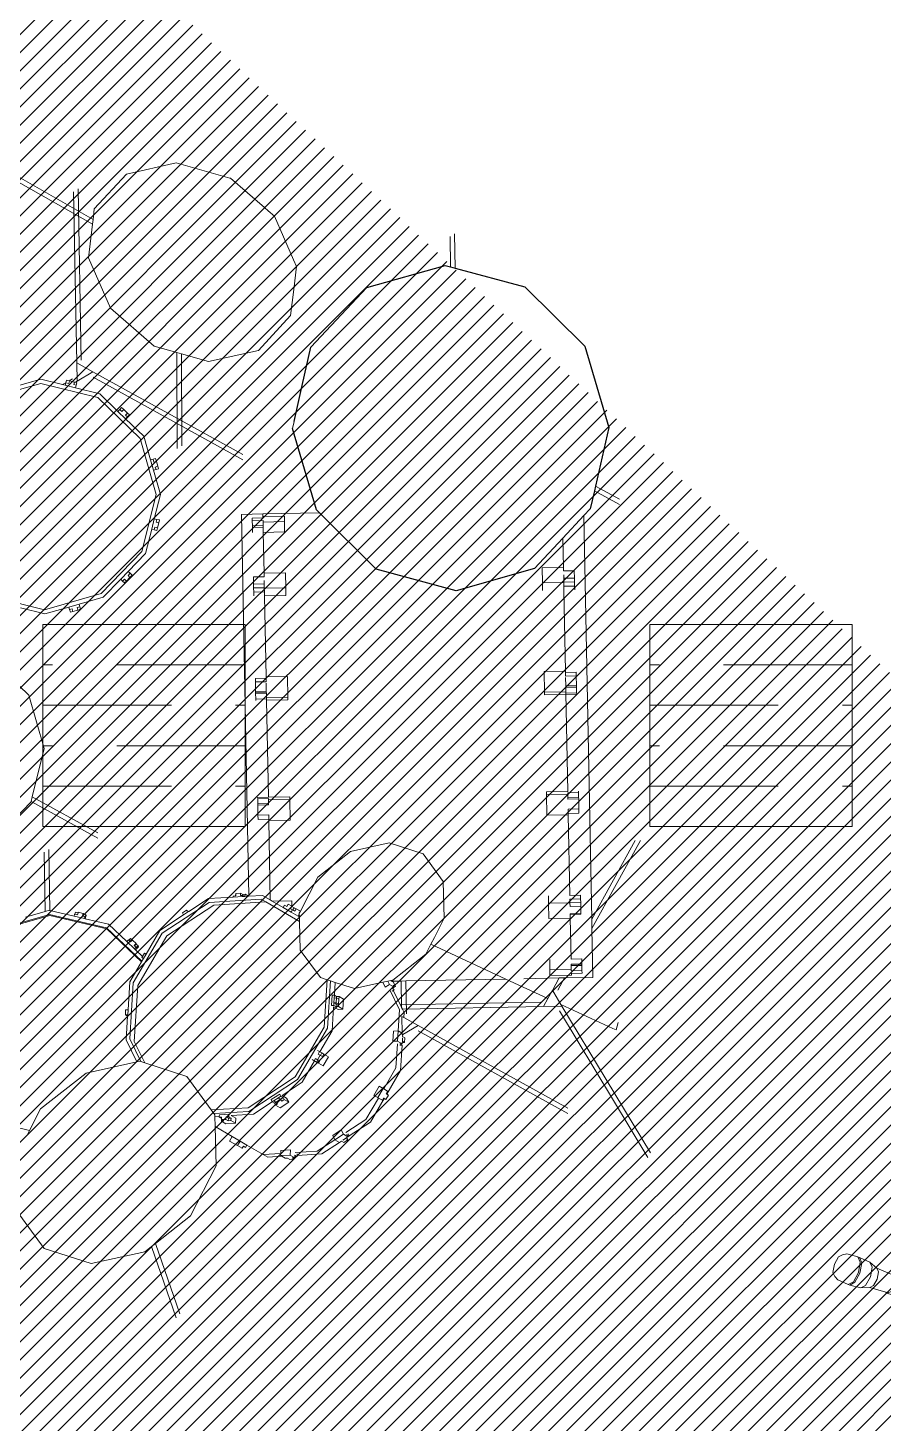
# Model space of a CAD drawing. Header units: millimetres. Extents: x 10 to 76.1, y 10 to 63.5.
# Drawn here: x 51.534 to 53.648, y 14.36 to 17.81 of the extents above; entities that cross this region are included whole.
import ezdxf

# ---------------------------------------------------------------- set-up
doc = ezdxf.new("R2010")
doc.units = ezdxf.units.MM
doc.linetypes.add('LÍNEAS_OCULTAS', pattern=[9.525, 6.35, -3.175])
for name, color, linetype in [('equipament', 4, 'Continuous'), ('Luces2d', 9, 'Continuous'), ('relleno2d', 9, 'Continuous')]:
    doc.layers.add(name, color=color, linetype=linetype)

# ---------------------------------------------------------------- blocks, each defined once
blk = doc.blocks.new('Drum Kit')
at = {"lineweight": 0}
for p, q in [((-20.506, 21.573), (-30.488, 27.595)), ((-20.825, 21.397), (-30.807, 27.419)), ((-9.213, 26.92), (-15.206, 23.611)), ((-14.575, 23.599), (-9.22, 26.555)), ((-22.112, 25.264), (-21.611, 25.403)), ((-22.029, 25.041), (-22.112, 25.264)), ((-22.029, 25.041), (-20.389, 21.503)), ((14.62, 23.782), (13.674, 25.494)), ((14.94, 23.854), (14.039, 25.487)), ((-18.539, 23.675), (-18.576, 21.751)), ((-18.539, 23.675), (-15.206, 23.611)), ((-18.259, 22.941), (-18.273, 22.213)), ((-18.076, 22.938), (-18.259, 22.941)), ((-18.076, 22.938), (-18.09, 22.209)), ((-18.076, 22.938), (-17.725, 22.931)), ((-17.725, 22.931), (-17.739, 22.202)), ((-17.634, 22.929), (-17.725, 22.931)), ((-17.648, 22.201), (-17.634, 22.929)), ((-17.282, 22.922), (-17.634, 22.929)), ((-17.296, 22.194), (-17.282, 22.922)), ((-15.206, 23.611), (-14.575, 23.599)), ((-14.575, 23.599), (12.925, 23.071)), ((-14.226, 22.864), (-14.24, 22.135)), ((-14.194, 22.863), (-14.226, 22.864)), ((-14.194, 22.863), (-14.208, 22.135)), ((-13.697, 22.854), (-14.194, 22.863)), ((-13.697, 22.854), (-13.711, 22.125)), ((-13.697, 22.854), (-13.44, 22.849)), ((-13.44, 22.849), (-13.454, 22.12)), ((-13.194, 22.844), (-13.44, 22.849)), ((-13.208, 22.115), (-13.194, 22.844)), ((-12.937, 22.839), (-13.194, 22.844)), ((-12.951, 22.111), (-12.937, 22.839)), ((-22.177, 11.779), (-27.811, 21.985)), ((-21.812, 11.772), (-27.446, 21.978)), ((-18.379, 22.215), (-18.407, 20.758)), ((-18.273, 22.213), (-18.379, 22.215)), ((-18.09, 22.209), (-18, 22.208)), ((-18.028, 20.751), (-18, 22.208)), ((-18, 22.208), (-17.739, 22.202)), ((-17.739, 22.202), (-17.648, 22.201)), ((-17.296, 22.194), (-14.497, 22.14)), ((-14.497, 22.14), (-14.525, 20.683)), ((-14.24, 22.135), (-14.497, 22.14)), ((-14.208, 22.135), (-14.24, 22.135)), ((-13.711, 22.125), (-13.465, 22.12)), ((-13.493, 20.664), (-13.465, 22.12)), ((-13.465, 22.12), (-13.454, 22.12)), ((-13.454, 22.12), (-13.208, 22.115)), ((-12.951, 22.111), (-7.469, 22.005)), ((-7.469, 22.005), (-7.497, 20.548)), ((-7.375, 22.004), (-7.469, 22.005)), ((-7.361, 22.732), (-7.375, 22.004)), ((-7.075, 21.998), (-7.375, 22.004)), ((-7.061, 22.726), (-7.361, 22.732)), ((-7.061, 22.726), (-7.075, 21.998)), ((-6.383, 22.713), (-7.061, 22.726)), ((-6.383, 22.713), (-6.397, 21.985)), ((-6.397, 21.985), (-6.304, 21.983)), ((-6.383, 22.713), (-6.29, 22.711)), ((-6.29, 22.711), (-6.304, 21.983)), ((-6.304, 21.983), (-6.061, 21.978)), ((-5.953, 22.705), (-6.29, 22.711)), ((-6.089, 20.521), (-6.061, 21.978)), ((-6.061, 21.978), (-5.967, 21.976)), ((-5.967, 21.976), (-5.953, 22.705)), ((-5.86, 22.703), (-5.953, 22.705)), ((-5.902, 20.518), (-5.874, 21.975)), ((-5.874, 21.975), (0.827, 21.846)), ((0.746, 22.576), (0.704, 20.391)), ((0.746, 22.576), (0.841, 22.574)), ((0.841, 22.574), (0.827, 21.846)), ((1.235, 22.567), (0.841, 22.574)), ((1.235, 22.567), (1.221, 21.838)), ((1.33, 22.565), (1.235, 22.567)), ((1.33, 22.565), (1.316, 21.837)), ((2.006, 22.552), (1.33, 22.565)), ((2.006, 22.552), (1.992, 21.824)), ((2.247, 22.547), (2.006, 22.552)), ((2.233, 21.819), (2.247, 22.547)), ((7.867, 22.44), (8.125, 22.435)), ((8.125, 22.435), (8.111, 21.706)), ((8.413, 22.429), (8.125, 22.435)), ((8.413, 22.429), (8.399, 21.701)), ((8.671, 22.424), (8.413, 22.429)), ((8.671, 22.424), (8.657, 21.696)), ((9.166, 22.415), (8.671, 22.424)), ((9.166, 22.415), (9.152, 21.686)), ((-20.506, 21.573), (-20.531, 20.312)), ((-20.389, 21.503), (-20.506, 21.573)), ((-19.576, 21.012), (-20.389, 21.503)), ((-19.426, 20.921), (-19.576, 21.012)), ((-19.512, 20.874), (-19.426, 20.921)), ((-18.583, 21.386), (-19.426, 20.921)), ((-18.576, 21.751), (-19.419, 21.286)), ((-18.63, 18.97), (-18.583, 21.386)), ((-18.583, 21.386), (-18.576, 21.751)), ((0.922, 21.844), (0.827, 21.846)), ((0.922, 21.844), (0.894, 20.387)), ((1.221, 21.838), (0.922, 21.844)), ((1.316, 21.837), (1.221, 21.838)), ((1.316, 21.837), (1.897, 21.825)), ((1.992, 21.824), (2.233, 21.819)), ((2.233, 21.819), (2.328, 21.817)), ((2.3, 20.36), (2.328, 21.817)), ((7.853, 21.711), (2.328, 21.817)), ((7.853, 21.711), (8.111, 21.706)), ((8.369, 21.701), (8.111, 21.706)), ((8.369, 21.701), (8.341, 20.244)), ((8.399, 21.701), (8.369, 21.701)), ((8.657, 21.696), (8.399, 21.701)), ((8.657, 21.696), (8.894, 21.691)), ((9.152, 21.686), (9.397, 21.681)), ((9.369, 20.225), (9.397, 21.681)), ((11.396, 21.643), (9.397, 21.681)), ((-20.531, 20.312), (-20.715, 10.72)), ((-20.531, 20.312), (-19.979, 20.616)), ((-20.219, 20.123), (-20.402, 10.567)), ((-19.979, 20.616), (-19.512, 20.874)), ((-19.979, 20.616), (-18.653, 17.756)), ((-18.407, 20.758), (-18.028, 20.751)), ((-17.324, 20.737), (-18.028, 20.751)), ((-14.525, 20.683), (-13.493, 20.664)), ((-12.979, 20.654), (-13.493, 20.664)), ((-7.497, 20.548), (-6.089, 20.521)), ((-5.902, 20.518), (-6.089, 20.521)), ((0.704, 20.391), (0.894, 20.387)), ((0.894, 20.387), (2.3, 20.36)), ((7.825, 20.254), (8.341, 20.244)), ((8.341, 20.244), (9.369, 20.225)), ((-18.653, 17.756), (-18.784, 10.937)), ((-18.653, 17.756), (-16.287, 12.649)), ((29.789, 14.31), (32.126, 14.265)), ((-14.505, 13.558), (-15.813, 12.891)), ((-12, 13.49), (-14.505, 13.558)), ((-10.123, 12.118), (-12, 13.49)), ((29.874, 13.992), (31.938, 13.953)), ((-16.287, 12.649), (-16.965, 12.303)), ((-15.813, 12.891), (-16.287, 12.649)), ((-21.812, 11.772), (-22.439, 10.733)), ((-21.279, 10.807), (-21.812, 11.772)), ((-16.965, 12.303), (-18.722, 10.062)), ((-9.375, 9.809), (-10.123, 12.118)), ((-24.888, 10.577), (-26.494, 9.642)), ((-23.159, 10.687), (-24.888, 10.577)), ((-23.169, 10.526), (-23.159, 10.687)), ((-23.069, 10.532), (-23.159, 10.687)), ((-23.059, 10.693), (-23.069, 10.532)), ((-22.993, 10.698), (-23.059, 10.693)), ((-22.878, 10.383), (-23.059, 10.693)), ((-22.983, 10.859), (-22.993, 10.698)), ((-22.893, 10.704), (-22.993, 10.698)), ((-22.983, 10.859), (-22.649, 10.881)), ((-22.983, 10.859), (-22.893, 10.704)), ((-22.659, 10.719), (-22.893, 10.704)), ((-22.649, 10.881), (-22.559, 10.725)), ((-22.559, 10.725), (-22.439, 10.733)), ((-22.439, 10.733), (-22.464, 10.692)), ((-22.464, 10.692), (-22.336, 10.689)), ((-22.336, 10.689), (-22.184, 10.427)), ((-22.336, 10.689), (-21.203, 10.667)), ((-20.755, 10.518), (-22.184, 10.427)), ((-20.936, 10.829), (-21.279, 10.807)), ((-21.203, 10.667), (-21.279, 10.807)), ((-18.784, 10.937), (-21.014, 10.979)), ((-20.715, 10.72), (-20.936, 10.829)), ((-19.39, 9.85), (-20.755, 10.518)), ((-20.582, 10.656), (-20.715, 10.72)), ((-20.402, 10.567), (-20.582, 10.656)), ((-18.79, 10.621), (-20.582, 10.656)), ((-19.425, 10.089), (-20.402, 10.567)), ((-18.79, 10.621), (-18.803, 9.972)), ((-18.784, 10.937), (-18.79, 10.621)), ((-26.859, 9.582), (-26.56, 9.756)), ((-26.859, 9.582), (-26.792, 9.469)), ((-26.56, 9.756), (-26.494, 9.642)), ((-26.494, 9.642), (-26.482, 9.622)), ((-26.482, 9.622), (-26.308, 9.723)), ((-26.482, 9.622), (-26.47, 9.601)), ((-26.47, 9.601), (-26.296, 9.702)), ((-26.308, 9.723), (-26.296, 9.702)), ((-26.296, 9.702), (-26.139, 9.433)), ((-24.708, 10.267), (-26.139, 9.433)), ((-23.078, 10.37), (-24.708, 10.267)), ((-22.898, 10.06), (-22.878, 10.383)), ((-22.203, 10.104), (-22.898, 10.06)), ((-22.184, 10.427), (-22.878, 10.383)), ((-22.203, 10.104), (-22.184, 10.427)), ((-19.481, 10.005), (-19.425, 10.089)), ((-19.425, 10.089), (-19.385, 10.15)), ((-19.385, 10.15), (-19.246, 10.082)), ((-19.295, 9.995), (-19.385, 10.15)), ((-19.242, 10.075), (-19.295, 9.995)), ((-19.151, 10.228), (-19.246, 10.082)), ((-19.246, 10.082), (-19.242, 10.075)), ((-19.2, 10.14), (-19.242, 10.075)), ((-19.209, 9.539), (-19.019, 9.83)), ((-18.875, 9.375), (-19.209, 9.539)), ((-19.019, 9.83), (-19.2, 10.14)), ((-19.061, 10.072), (-19.2, 10.14)), ((-19.151, 10.228), (-18.871, 10.091)), ((-19.151, 10.228), (-19.061, 10.072)), ((-18.798, 9.722), (-19.019, 9.83)), ((-18.798, 9.722), (-18.875, 9.375)), ((-18.871, 10.091), (-18.803, 9.972)), ((-18.803, 9.972), (-18.781, 9.935)), ((-18.753, 9.922), (-18.798, 9.722)), ((-18.781, 9.935), (-18.753, 9.922)), ((-18.722, 10.062), (-18.753, 9.922)), ((-9.958, 7.182), (-9.375, 9.809)), ((-26.792, 9.469), (-28.398, 8.534)), ((-26.76, 9.072), (-28.217, 8.223)), ((-26.929, 9.361), (-26.78, 9.448)), ((-26.916, 9.341), (-26.929, 9.361)), ((-26.768, 9.427), (-26.916, 9.341)), ((-26.76, 9.072), (-26.916, 9.341)), ((-26.792, 9.469), (-26.78, 9.448)), ((-26.78, 9.448), (-26.768, 9.427)), ((-26.736, 9.03), (-26.76, 9.072)), ((-26.115, 9.392), (-26.736, 9.03)), ((-26.579, 8.761), (-26.736, 9.03)), ((-25.958, 9.123), (-26.579, 8.761)), ((-26.139, 9.433), (-26.115, 9.392)), ((-25.958, 9.123), (-26.115, 9.392)), ((-18.875, 9.375), (-19.305, 7.434)), ((-28.398, 8.534), (-29.347, 7.084)), ((-28.217, 8.223), (-29.112, 6.858)), ((-29.783, 6.713), (-29.6, 6.992)), ((-29.783, 6.713), (-29.692, 6.557)), ((-29.509, 6.837), (-29.637, 6.641)), ((-29.222, 6.69), (-29.603, 6.108)), ((-29.6, 6.992), (-29.509, 6.837)), ((-29.6, 6.992), (-29.454, 6.921)), ((-29.509, 6.837), (-29.454, 6.921)), ((-29.454, 6.921), (-29.402, 7)), ((-29.402, 7), (-29.347, 7.084)), ((-29.402, 7), (-29.222, 6.69)), ((-29.402, 7), (-29.257, 6.929)), ((-29.202, 7.013), (-29.347, 7.084)), ((-29.347, 7.084), (-29.257, 6.929)), ((-28.931, 6.547), (-29.222, 6.69)), ((-20.729, 6.335), (-20.709, 6.658)), ((-20.015, 6.702), (-20.709, 6.658)), ((-20.709, 6.658), (-20.529, 6.348)), ((-19.834, 6.392), (-20.015, 6.702)), ((-19.305, 7.434), (-18.883, 6.13)), ((-11.715, 4.94), (-9.958, 7.182)), ((-29.784, 6.418), (-30.568, 5.221)), ((-29.603, 6.108), (-30.387, 4.91)), ((-29.692, 6.557), (-29.784, 6.418)), ((-29.603, 6.108), (-29.784, 6.418)), ((-29.312, 5.965), (-29.603, 6.108)), ((-28.931, 6.547), (-29.312, 5.965)), ((-22.177, 5.921), (-23.609, 5.087)), ((-20.548, 6.024), (-22.177, 5.921)), ((-18.781, 5.815), (-21.997, 5.61)), ((-20.729, 6.335), (-20.548, 6.024)), ((-20.529, 6.348), (-20.538, 6.186)), ((-20.373, 6.197), (-20.538, 6.186)), ((-20.538, 6.186), (-20.448, 6.031)), ((-20.363, 6.358), (-20.529, 6.348)), ((-20.458, 5.869), (-20.448, 6.031)), ((-20.458, 5.869), (-19.764, 5.913)), ((-20.448, 6.031), (-20.282, 6.041)), ((-20.363, 6.358), (-20.373, 6.197)), ((-20.282, 6.041), (-20.373, 6.197)), ((-20.035, 6.379), (-20.363, 6.358)), ((-20.272, 6.203), (-20.363, 6.358)), ((-20.272, 6.203), (-20.282, 6.041)), ((-19.948, 6.063), (-20.282, 6.041)), ((-20.272, 6.203), (-19.939, 6.224)), ((-20.029, 6.379), (-19.834, 6.392)), ((-19.939, 6.224), (-20.029, 6.379)), ((-19.939, 6.224), (-19.948, 6.063)), ((-19.948, 6.063), (-19.754, 6.075)), ((-19.939, 6.224), (-19.844, 6.23)), ((-19.834, 6.392), (-19.844, 6.23)), ((-19.754, 6.075), (-19.844, 6.23)), ((-19.764, 5.913), (-19.754, 6.075)), ((-18.883, 6.13), (-19.754, 6.075)), ((-18.883, 6.13), (-18.781, 5.815)), ((-18.781, 5.815), (-18.704, 5.578)), ((-30.568, 5.221), (-30.67, 3.542)), ((-30.387, 4.91), (-30.48, 3.393)), ((-25.506, 3.567), (-21.997, 5.61)), ((-25.326, 3.402), (-21.942, 5.372)), ((-23.946, 5.667), (-24.567, 5.305)), ((-24.567, 5.305), (-24.386, 4.995)), ((-24.238, 5.081), (-24.386, 4.995)), ((-24.386, 4.995), (-24.308, 4.86)), ((-24.16, 4.947), (-24.308, 4.86)), ((-24.308, 4.86), (-24.23, 4.726)), ((-24.238, 5.081), (-24.16, 4.947)), ((-24.218, 4.705), (-24.069, 4.791)), ((-24.148, 4.926), (-24.16, 4.947)), ((-24.148, 4.926), (-23.849, 5.1)), ((-24.148, 4.926), (-24.069, 4.791)), ((-23.765, 5.356), (-23.946, 5.667)), ((-23.939, 5.255), (-23.765, 5.356)), ((-23.939, 5.255), (-23.861, 5.12)), ((-23.861, 5.12), (-23.687, 5.222)), ((-23.849, 5.1), (-23.861, 5.12)), ((-23.849, 5.1), (-23.771, 4.965)), ((-23.771, 4.965), (-23.597, 5.066)), ((-23.765, 5.356), (-23.687, 5.222)), ((-23.609, 5.087), (-23.687, 5.222)), ((-23.597, 5.066), (-23.609, 5.087)), ((-23.519, 4.932), (-23.597, 5.066)), ((-18.704, 5.578), (-21.942, 5.372)), ((-18.704, 5.578), (-18.558, 5.125)), ((-18.558, 5.125), (-16.68, 3.753)), ((-14.036, 3.757), (-11.715, 4.94)), ((13.109, 5.058), (13.035, 1.207)), ((-25.687, 3.878), (-26.581, 2.512)), ((-24.23, 4.726), (-25.687, 3.878)), ((-24.23, 4.726), (-24.218, 4.705)), ((-24.139, 4.571), (-24.218, 4.705)), ((-30.947, 3.034), (-30.928, 3.345)), ((-30.947, 3.034), (-30.857, 2.879)), ((-30.928, 3.345), (-30.828, 3.352)), ((-30.928, 3.345), (-30.838, 3.19)), ((-30.857, 2.879), (-30.866, 2.725)), ((-30.838, 3.19), (-30.828, 3.352)), ((-30.828, 3.352), (-30.827, 3.371)), ((-30.827, 3.371), (-30.753, 3.376)), ((-30.827, 3.371), (-30.646, 3.061)), ((-30.753, 3.376), (-30.744, 3.537)), ((-30.753, 3.376), (-30.653, 3.382)), ((-30.67, 3.542), (-30.744, 3.537)), ((-30.744, 3.537), (-30.653, 3.382)), ((-30.646, 3.061), (-30.685, 2.414)), ((-30.57, 3.548), (-30.67, 3.542)), ((-30.299, 3.083), (-30.646, 3.061)), ((-30.299, 3.083), (-30.338, 2.437)), ((-25.506, 3.567), (-27.676, 0.254)), ((-27.053, 2.965), (-27.434, 2.383)), ((-25.326, 3.402), (-27.42, 0.206)), ((-26.762, 2.822), (-27.053, 2.965)), ((-26.872, 2.654), (-27.053, 2.965)), ((-16.68, 3.753), (-14.731, 3.7)), ((-13.396, 1.407), (-14.731, 3.7)), ((-14.731, 3.7), (-14.414, 3.692)), ((-14.414, 3.692), (-14.209, 3.686)), ((-14.36, 3.599), (-14.414, 3.692)), ((-14.36, 3.599), (-14.209, 3.686)), ((-14.089, 3.133), (-14.36, 3.599)), ((-14.209, 3.686), (-14.176, 3.685)), ((-14.176, 3.685), (-14.036, 3.757)), ((-14.089, 3.133), (-13.933, 3.223)), ((-13.776, 2.595), (-14.089, 3.133)), ((-14.036, 3.757), (-13.869, 3.469)), ((-13.869, 3.469), (-14.024, 3.379)), ((-14.024, 3.379), (-13.949, 3.25)), ((-13.794, 3.34), (-13.949, 3.25)), ((-13.949, 3.25), (-13.933, 3.223)), ((-13.933, 3.223), (-13.859, 3.095)), ((-13.794, 3.34), (-13.869, 3.469)), ((-13.703, 3.185), (-13.859, 3.095)), ((-13.703, 3.185), (-13.794, 3.34)), ((-13.553, 2.927), (-13.708, 2.836)), ((-13.703, 3.185), (-13.699, 3.178)), ((-13.314, 3.171), (-13.699, 3.178)), ((-13.699, 3.178), (-13.553, 2.927)), ((-13.314, 3.171), (-13.34, 1.847)), ((-7.861, 1.608), (-7.833, 3.065)), ((-7.833, 3.065), (-6.425, 3.038)), ((-6.425, 3.038), (-6.453, 1.581)), ((-6.238, 3.035), (-6.425, 3.038)), ((-6.238, 3.035), (-6.265, 1.578)), ((0.34, 1.451), (0.368, 2.908)), ((0.368, 2.908), (0.558, 2.904)), ((0.53, 1.447), (0.558, 2.904)), ((0.558, 2.904), (1.965, 2.877)), ((1.965, 2.877), (1.937, 1.42)), ((18.849, 3.22), (19.344, 3.332)), ((26.554, 3.089), (24.181, 0.897)), ((28.338, 3.303), (26.554, 3.089)), ((29.901, 3.49), (28.338, 3.303)), ((30.344, 3.296), (29.901, 3.49)), ((31.926, 2.605), (30.344, 3.296)), ((-30.734, 2.498), (-30.866, 2.725)), ((-30.734, 2.498), (-30.792, 1.54)), ((-30.685, 2.414), (-30.734, 2.498)), ((-30.539, 2.424), (-30.685, 2.414)), ((-30.539, 2.424), (-30.611, 1.23)), ((-30.338, 2.437), (-30.539, 2.424)), ((-27.434, 2.383), (-27.253, 2.072)), ((-27.162, 2.211), (-27.253, 2.072)), ((-27.253, 2.072), (-27.108, 2.001)), ((-27.072, 2.056), (-27.162, 2.211)), ((-27.072, 2.056), (-27.108, 2.001)), ((-27.108, 2.001), (-27.018, 1.846)), ((-27.072, 2.056), (-26.889, 2.336)), ((-27.072, 2.056), (-26.927, 1.985)), ((-27.018, 1.846), (-26.927, 1.985)), ((-26.979, 2.491), (-26.872, 2.654)), ((-26.889, 2.336), (-26.979, 2.491)), ((-26.979, 2.491), (-26.834, 2.42)), ((-26.743, 2.265), (-26.927, 1.985)), ((-26.889, 2.336), (-26.743, 2.265)), ((-26.872, 2.654), (-26.727, 2.583)), ((-26.872, 1.775), (-26.491, 2.357)), ((-26.834, 2.42), (-26.727, 2.583)), ((-26.743, 2.265), (-26.834, 2.42)), ((-26.581, 2.512), (-26.762, 2.822)), ((-26.743, 2.265), (-26.636, 2.428)), ((-26.636, 2.428), (-26.727, 2.583)), ((-26.491, 2.357), (-26.636, 2.428)), ((-13.776, 2.595), (-13.62, 2.686)), ((-13.34, 1.847), (-13.776, 2.595)), ((-13.708, 2.836), (-13.62, 2.686)), ((7.461, 1.314), (7.489, 2.771)), ((7.489, 2.771), (8.005, 2.761)), ((7.977, 1.304), (8.005, 2.761)), ((8.005, 2.761), (9.034, 2.741)), ((9.034, 2.741), (9.006, 1.285)), ((11.782, 1.231), (11.81, 2.688)), ((11.81, 2.688), (12.888, 2.667)), ((12.486, 1.218), (12.514, 2.675)), ((12.888, 2.667), (12.86, 1.211)), ((33.326, 1.993), (31.926, 2.605)), ((33.7, 1.559), (33.326, 1.993)), ((-30.611, 1.23), (-30.792, 1.54)), ((-29.967, 0.123), (-30.611, 1.23)), ((-27.018, 1.846), (-27.857, 0.564)), ((-26.872, 1.775), (-27.018, 1.846)), ((-13.612, -2.143), (-13.396, 1.407)), ((-13.431, -2.454), (-13.215, 1.097)), ((-13.396, 1.407), (-13.215, 1.097)), ((-13.261, 1.712), (-13.34, 1.847)), ((-13.261, 1.712), (-7.861, 1.608)), ((-12.951, 1.178), (-13.261, 1.712)), ((-13.007, 0.25), (-12.951, 1.178)), ((-7.767, 1.607), (-7.861, 1.608)), ((-7.781, 0.878), (-7.767, 1.607)), ((-7.466, 1.601), (-7.767, 1.607)), ((-7.48, 0.872), (-7.466, 1.601)), ((-6.803, 0.859), (-6.789, 1.588)), ((-6.789, 1.588), (-6.695, 1.586)), ((-6.709, 0.858), (-6.695, 1.586)), ((-6.695, 1.586), (-6.453, 1.581)), ((-6.453, 1.581), (-6.359, 1.58)), ((-6.359, 1.58), (-6.373, 0.851)), ((-6.265, 1.578), (-6.279, 0.849)), ((-6.265, 1.578), (0.34, 1.451)), ((0.34, 1.451), (0.435, 1.449)), ((0.421, 0.721), (0.435, 1.449)), ((0.53, 1.447), (0.435, 1.449)), ((0.829, 1.442), (0.53, 1.447)), ((0.815, 0.713), (0.829, 1.442)), ((0.924, 1.44), (0.829, 1.442)), ((0.91, 0.711), (0.924, 1.44)), ((0.924, 1.44), (1.506, 1.429)), ((1.587, 0.698), (1.601, 1.427)), ((1.601, 1.427), (1.842, 1.422)), ((1.842, 1.422), (1.828, 0.694)), ((1.842, 1.422), (1.937, 1.42)), ((7.461, 1.314), (1.937, 1.42)), ((7.461, 1.314), (7.719, 1.309)), ((7.705, 0.581), (7.719, 1.309)), ((7.977, 1.304), (7.719, 1.309)), ((8.008, 1.304), (7.977, 1.304)), ((7.994, 0.575), (8.008, 1.304)), ((8.266, 1.299), (8.008, 1.304)), ((8.252, 0.57), (8.266, 1.299)), ((8.266, 1.299), (8.502, 1.294)), ((8.746, 0.561), (8.76, 1.289)), ((8.76, 1.289), (9.006, 1.285)), ((11.782, 1.231), (9.006, 1.285)), ((11.782, 1.231), (12.134, 1.224)), ((12.12, 0.496), (12.134, 1.224)), ((12.239, 1.222), (12.134, 1.224)), ((12.225, 0.494), (12.239, 1.222)), ((12.486, 1.218), (12.239, 1.222)), ((12.591, 1.216), (12.486, 1.218)), ((12.577, 0.487), (12.591, 1.216)), ((12.757, 0.484), (12.771, 1.212)), ((12.771, 1.212), (12.86, 1.211)), ((12.86, 1.211), (13.035, 1.207)), ((13.035, 1.207), (13.007, -0.25)), ((33.918, 1.307), (33.7, 1.559)), ((35.911, -1.001), (33.918, 1.307)), ((-29.967, 0.123), (-30.122, 0.033)), ((-30.035, -0.118), (-30.122, 0.033)), ((-29.696, -0.342), (-29.967, 0.123)), ((-27.857, 0.564), (-27.95, -0.953)), ((-27.676, 0.254), (-27.821, -2.129)), ((-27.42, 0.206), (-27.573, -2.31)), ((-13.023, -0.016), (-13.009, 0.221)), ((-13.009, 0.221), (-13.007, 0.25)), ((-13.009, 0.221), (-12.877, -0.006)), ((-13.007, 0.25), (13.007, -0.25)), ((-7.48, 0.872), (-7.781, 0.878)), ((-6.803, 0.859), (-7.48, 0.872)), ((-6.803, 0.859), (-6.709, 0.858)), ((-6.373, 0.851), (-6.709, 0.858)), ((-6.279, 0.849), (-6.373, 0.851)), ((0.326, 0.722), (0.421, 0.721)), ((0.815, 0.713), (0.421, 0.721)), ((0.91, 0.711), (0.815, 0.713)), ((1.587, 0.698), (0.91, 0.711)), ((1.828, 0.694), (1.587, 0.698)), ((7.447, 0.586), (7.705, 0.581)), ((7.994, 0.575), (7.705, 0.581)), ((8.252, 0.57), (7.994, 0.575)), ((8.746, 0.561), (8.252, 0.57)), ((11.768, 0.503), (12.12, 0.496)), ((12.225, 0.494), (12.12, 0.496)), ((12.577, 0.487), (12.225, 0.494)), ((12.757, 0.484), (12.577, 0.487)), ((24.181, 0.897), (23.419, -2.499)), ((-30.19, -0.208), (-30.035, -0.118)), ((-30.19, -0.208), (-30.187, -0.213)), ((-30.187, -0.213), (-30.032, -0.122)), ((-30.187, -0.213), (-30.006, -0.523)), ((-30.035, -0.118), (-30.032, -0.122)), ((-29.696, -0.342), (-30.006, -0.523)), ((-30.006, -0.523), (-29.693, -1.061)), ((-29.383, -0.88), (-29.696, -0.342)), ((-29.383, -0.88), (-29.693, -1.061)), ((-28.703, -2.048), (-29.383, -0.88)), ((-28.477, -0.664), (-28.517, -1.311)), ((-28.13, -0.642), (-28.477, -0.664)), ((-28.297, -0.975), (-28.477, -0.664)), ((-27.95, -0.953), (-28.13, -0.642)), ((-13.175, -2.502), (-13.072, -0.824)), ((-13.072, -0.824), (-13.033, -0.177)), ((-13.072, -0.824), (-12.999, -0.819)), ((-13.033, -0.177), (-13.026, -0.059)), ((-13.033, -0.177), (-12.96, -0.173)), ((-13.026, -0.059), (-13.023, -0.016)), ((-13.026, -0.059), (-12.964, -0.166)), ((-12.877, -0.006), (-13.023, -0.016)), ((-12.989, -0.657), (-12.999, -0.819)), ((-12.988, -0.638), (-12.989, -0.657)), ((-12.916, -0.653), (-12.989, -0.657)), ((-12.915, -0.633), (-12.988, -0.638)), ((-12.96, -0.173), (-12.969, -0.327)), ((-12.796, -0.316), (-12.969, -0.327)), ((-12.886, -0.161), (-12.964, -0.166)), ((-12.964, -0.166), (-12.96, -0.173)), ((-12.915, -0.633), (-12.916, -0.653)), ((-12.814, -0.627), (-12.915, -0.633)), ((-12.886, -0.161), (-12.877, -0.006)), ((-12.796, -0.316), (-12.886, -0.161)), ((-12.796, -0.316), (-12.814, -0.627)), ((22.364, -10.361), (16.731, -0.155)), ((22.729, -10.368), (17.095, -0.162)), ((-28.517, -1.311), (-28.336, -1.621)), ((-28.327, -1.467), (-28.336, -1.621)), ((-28.336, -1.621), (-28.24, -1.615)), ((-28.24, -1.615), (-28.327, -1.467)), ((-28.308, -1.156), (-28.297, -0.975)), ((-28.308, -1.156), (-28.134, -1.145)), ((-28.217, -1.311), (-28.308, -1.156)), ((-28.297, -0.975), (-28.123, -0.964)), ((-28.236, -1.622), (-28.24, -1.615)), ((-28.236, -1.622), (-28.217, -1.311)), ((-28.236, -1.622), (-28.158, -1.617)), ((-28.217, -1.311), (-28.044, -1.3)), ((-28.158, -1.617), (-28.063, -1.611)), ((-28.158, -1.617), (-28.072, -1.765)), ((-28.134, -1.145), (-28.123, -0.964)), ((-28.044, -1.3), (-28.134, -1.145)), ((-28.033, -1.119), (-28.123, -0.964)), ((-28.072, -1.765), (-28.063, -1.611)), ((-27.999, -1.761), (-28.072, -1.765)), ((-28.044, -1.3), (-28.033, -1.119)), ((-27.859, -1.108), (-28.033, -1.119)), ((-27.999, -1.761), (-28.017, -2.067)), ((-27.898, -1.754), (-27.999, -1.761)), ((-27.898, -1.754), (-27.859, -1.108)), ((35.925, -1.053), (35.911, -1.001)), ((36.963, -4.69), (35.925, -1.053)), ((-31.381, -1.976), (-34.798, -3.719)), ((-28.703, -2.048), (-31.381, -1.976)), ((-28.017, -2.067), (-28.703, -2.048)), ((-27.902, -2.07), (-28.017, -2.067)), ((-27.821, -2.129), (-27.902, -2.07)), ((-27.573, -2.31), (-27.821, -2.129)), ((-25.295, -3.976), (-27.573, -2.31)), ((-15.705, -5.34), (-13.612, -2.143)), ((-15.525, -5.65), (-13.431, -2.454)), ((-14.05, -3.839), (-13.175, -2.502)), ((23.419, -2.499), (23.947, -4.346)), ((-34.798, -3.719), (-36.679, -6.118)), ((-41.743, -4.689), (-36.885, -6.38)), ((-36.679, -6.118), (-41.467, -4.451)), ((-24.369, -6.835), (-25.295, -3.976)), ((-15.345, -5.815), (-14.288, -4.203)), ((-14.288, -4.203), (-14.105, -3.923)), ((-14.143, -4.274), (-14.288, -4.203)), ((-13.96, -3.994), (-14.143, -4.274)), ((-14.105, -3.923), (-14.05, -3.839)), ((-13.96, -3.994), (-14.105, -3.923)), ((-13.96, -3.994), (-14.05, -3.839)), ((17.492, -4.628), (24.037, -4.662)), ((23.947, -4.346), (17.676, -4.313)), ((23.947, -4.346), (24.037, -4.662)), ((24.037, -4.662), (24.472, -6.188)), ((36.201, -8.085), (36.963, -4.69)), ((-19.09, -7.31), (-15.705, -5.34)), ((-18.909, -7.621), (-15.525, -5.65)), ((-36.885, -6.38), (-37.238, -6.832)), ((-36.679, -6.118), (-36.885, -6.38)), ((-16.95, -6.75), (-15.345, -5.815)), ((12.007, -6.367), (10.348, -6.781)), ((14.368, -6.059), (10.485, -7.028)), ((12.088, -5.971), (11.919, -6.013)), ((11.919, -6.013), (11.963, -6.19)), ((11.963, -6.19), (12.132, -6.148)), ((12.007, -6.367), (11.963, -6.19)), ((12.714, -6.191), (12.007, -6.367)), ((12.088, -5.971), (12.428, -5.886)), ((12.088, -5.971), (12.132, -6.148)), ((12.428, -5.886), (12.626, -5.837)), ((12.428, -5.886), (12.472, -6.063)), ((12.472, -6.063), (12.67, -6.014)), ((12.626, -5.837), (12.67, -6.014)), ((12.714, -6.191), (12.67, -6.014)), ((14.373, -5.777), (12.714, -6.191)), ((14.368, -6.059), (18.187, -7.154)), ((16.017, -6.248), (14.373, -5.777)), ((16.017, -6.248), (16.067, -6.073)), ((16.017, -6.248), (16.717, -6.448)), ((16.117, -5.898), (16.067, -6.073)), ((16.067, -6.073), (16.234, -6.121)), ((16.285, -5.945), (16.117, -5.898)), ((16.285, -5.945), (16.234, -6.121)), ((16.285, -5.945), (16.621, -6.042)), ((16.621, -6.042), (16.571, -6.217)), ((16.571, -6.217), (16.767, -6.273)), ((16.621, -6.042), (16.818, -6.098)), ((16.717, -6.448), (16.767, -6.273)), ((18.332, -6.911), (16.717, -6.448)), ((16.818, -6.098), (16.767, -6.273)), ((24.472, -6.188), (27.057, -9.182)), ((-37.238, -6.832), (-38.048, -10.481)), ((-25.066, -10.832), (-24.3, -7.379)), ((-24.369, -6.835), (-22.903, -7.553)), ((-24.284, -7.098), (-24.369, -6.835)), ((-24.3, -7.379), (-24.256, -7.183)), ((-24.3, -7.379), (-22.807, -8.11)), ((-24.284, -7.098), (-22.722, -7.863)), ((-24.256, -7.183), (-24.284, -7.098)), ((-22.903, -7.553), (-19.09, -7.31)), ((-18.854, -7.858), (-17.481, -7.059)), ((-17.481, -7.059), (-17.446, -7.039)), ((-15.242, -9.428), (-17.481, -7.059)), ((-17.446, -7.039), (-17.249, -6.924)), ((-15.168, -9.449), (-17.446, -7.039)), ((-16.95, -6.75), (-17.249, -6.924)), ((-17.183, -7.037), (-17.249, -6.924)), ((-17.113, -6.997), (-17.183, -7.037)), ((-16.884, -6.864), (-17.113, -6.997)), ((-16.662, -7.474), (-17.113, -6.997)), ((-16.884, -6.864), (-16.95, -6.75)), ((-16.662, -7.474), (-16.46, -7.275)), ((-16.593, -7.547), (-16.662, -7.474)), ((-16.593, -7.547), (-16.478, -7.433)), ((-16.101, -8.067), (-16.593, -7.547)), ((-16.386, -7.296), (-16.515, -7.423)), ((-16.515, -7.423), (-16.478, -7.433)), ((-16.478, -7.433), (-16.383, -7.533)), ((-16.46, -7.275), (-16.386, -7.296)), ((-16.268, -7.42), (-16.386, -7.296)), ((-16.268, -7.42), (-16.383, -7.533)), ((-16.383, -7.533), (-16.36, -7.558)), ((-16.231, -7.43), (-16.36, -7.558)), ((-16.231, -7.43), (-16.268, -7.42)), ((-16.231, -7.43), (-15.995, -7.68)), ((10.485, -7.028), (7.606, -9.809)), ((10.348, -6.781), (9.118, -7.969)), ((20.967, -10.032), (18.187, -7.154)), ((19.52, -8.141), (18.332, -6.911)), ((-22.807, -8.11), (-21.184, -8.007)), ((-22.722, -7.863), (-18.909, -7.621)), ((-21.184, -8.007), (-21.083, -8)), ((-21.093, -8.162), (-21.184, -8.007)), ((-21.093, -8.162), (-21.083, -8)), ((-20.759, -8.141), (-21.093, -8.162)), ((-21.083, -8), (-20.75, -7.979)), ((-20.759, -8.141), (-20.75, -7.979)), ((-20.75, -7.979), (-18.854, -7.858)), ((-16.009, -7.694), (-16.124, -7.808)), ((-16.124, -7.808), (-16.009, -7.929)), ((-16.101, -8.067), (-15.986, -7.953)), ((-14.925, -9.311), (-16.101, -8.067)), ((-15.995, -7.68), (-16.009, -7.694)), ((-16.009, -7.694), (-15.894, -7.816)), ((-15.894, -7.816), (-16.009, -7.929)), ((-16.009, -7.929), (-15.986, -7.953)), ((8.594, -8.475), (7.364, -9.663)), ((8.466, -8.092), (8.341, -8.213)), ((8.341, -8.213), (8.467, -8.344)), ((8.466, -8.092), (8.718, -7.849)), ((8.466, -8.092), (8.592, -8.223)), ((8.467, -8.344), (8.592, -8.223)), ((8.594, -8.475), (8.467, -8.344)), ((9.118, -7.969), (8.594, -8.475)), ((8.718, -7.849), (8.865, -7.707)), ((8.718, -7.849), (8.844, -7.98)), ((8.844, -7.98), (8.991, -7.838)), ((8.865, -7.707), (8.991, -7.838)), ((9.118, -7.969), (8.991, -7.838)), ((19.52, -8.141), (19.651, -8.015)), ((20.026, -8.665), (19.52, -8.141)), ((19.782, -7.888), (19.651, -8.015)), ((19.651, -8.015), (19.772, -8.14)), ((19.903, -8.013), (19.772, -8.14)), ((19.903, -8.013), (19.782, -7.888)), ((19.903, -8.013), (20.147, -8.265)), ((20.147, -8.265), (20.016, -8.392)), ((20.016, -8.392), (20.157, -8.539)), ((20.026, -8.665), (20.157, -8.539)), ((20.147, -8.265), (20.288, -8.412)), ((20.288, -8.412), (20.157, -8.539)), ((33.829, -10.277), (36.201, -8.085)), ((-14.32, -13.298), (-15.242, -9.428)), ((-14.246, -13.319), (-15.168, -9.449)), ((-14.549, -10.888), (-14.925, -9.311)), ((21.214, -9.895), (20.026, -8.665)), ((27.057, -9.182), (30.482, -10.679)), ((-9.064, -10.034), (-6.552, -14.584)), ((-6.235, -14.506), (-8.699, -10.041)), ((7.606, -9.809), (6.504, -13.656)), ((7.364, -9.663), (6.893, -11.307)), ((21.936, -13.916), (20.967, -10.032)), ((21.628, -11.554), (21.214, -9.895)), ((22.729, -10.368), (22.077, -11.449)), ((23.339, -11.473), (22.729, -10.368)), ((30.482, -10.679), (32.772, -10.404)), ((32.772, -10.404), (33.112, -10.363)), ((32.772, -10.404), (35.734, -15.597)), ((33.112, -10.363), (33.829, -10.277)), ((36.098, -15.598), (33.112, -10.363)), ((-38.048, -10.481), (-37.01, -13.688)), ((-27.506, -13.945), (-25.066, -10.832)), ((-14.549, -10.888), (-14.333, -10.832)), ((-14.536, -10.945), (-14.549, -10.888)), ((-14.536, -10.945), (-14.395, -10.909)), ((-14.368, -11.65), (-14.536, -10.945)), ((-14.259, -10.853), (-14.432, -10.898)), ((-14.432, -10.898), (-14.395, -10.909)), ((-14.395, -10.909), (-14.36, -11.058)), ((-14.219, -11.021), (-14.36, -11.058)), ((-14.36, -11.058), (-14.355, -11.077)), ((-14.182, -11.032), (-14.355, -11.077)), ((-14.333, -10.832), (-14.259, -10.853)), ((-14.134, -11.379), (-14.274, -11.416)), ((-14.219, -11.021), (-14.259, -10.853)), ((-14.182, -11.032), (-14.219, -11.021)), ((-14.182, -11.032), (-14.101, -11.371)), ((-14.101, -11.371), (-14.134, -11.379)), ((-14.134, -11.379), (-14.091, -11.557)), ((6.39, -11.74), (6.486, -11.403)), ((6.486, -11.403), (6.543, -11.207)), ((6.486, -11.403), (6.661, -11.453)), ((6.543, -11.207), (6.718, -11.257)), ((6.661, -11.453), (6.718, -11.257)), ((6.893, -11.307), (6.692, -12.007)), ((6.893, -11.307), (6.718, -11.257)), ((23.527, -11.161), (35.182, -11.385)), ((-14.368, -11.65), (-14.227, -11.613)), ((-13.975, -13.3), (-14.368, -11.65)), ((-14.274, -11.416), (-14.232, -11.594)), ((-14.091, -11.557), (-14.232, -11.594)), ((-14.232, -11.594), (-14.227, -11.613)), ((6.692, -12.007), (6.221, -13.651)), ((6.39, -11.74), (6.342, -11.907)), ((6.342, -11.907), (6.517, -11.957)), ((6.39, -11.74), (6.565, -11.79)), ((6.517, -11.957), (6.565, -11.79)), ((6.692, -12.007), (6.517, -11.957)), ((21.628, -11.554), (21.805, -11.51)), ((21.805, -12.261), (21.628, -11.554)), ((21.982, -11.466), (21.805, -11.51)), ((21.805, -11.51), (21.847, -11.679)), ((21.805, -12.261), (21.981, -12.217)), ((21.849, -12.437), (21.805, -12.261)), ((22.024, -11.635), (21.847, -11.679)), ((21.849, -12.437), (21.981, -12.217)), ((22.109, -11.975), (21.932, -12.019)), ((21.932, -12.019), (21.981, -12.217)), ((22.158, -12.173), (21.981, -12.217)), ((22.006, -11.565), (21.982, -11.466)), ((22.006, -11.565), (22.077, -11.449)), ((22.024, -11.635), (22.006, -11.565)), ((22.024, -11.635), (22.109, -11.975)), ((22.077, -11.449), (23.339, -11.473)), ((22.109, -11.975), (22.114, -11.997)), ((22.114, -11.997), (22.253, -11.767)), ((22.114, -11.997), (22.158, -12.173)), ((23.339, -11.473), (34.994, -11.697)), ((-15.423, -17.145), (-14.32, -13.298)), ((-13.97, -13.322), (-13.975, -13.3)), ((-9.822, -13.38), (-13.975, -13.3)), ((22.219, -13.92), (21.849, -12.437)), ((-37.01, -13.688), (-34.402, -15.594)), ((-28.964, -14.688), (-27.506, -13.945)), ((-15.349, -17.167), (-14.246, -13.319)), ((-14.441, -14.966), (-14.053, -13.614)), ((-14.053, -13.614), (-13.97, -13.322)), ((-14.053, -13.614), (-10.011, -13.692)), ((-2.94, -13.691), (-6.235, -14.506)), ((0.684, -14.736), (-2.94, -13.691)), ((6.221, -13.651), (6.635, -15.31)), ((6.504, -13.656), (7.472, -17.539)), ((20.833, -17.763), (21.936, -13.916)), ((21.748, -15.564), (22.219, -13.92)), ((-29.209, -14.813), (-28.964, -14.688)), ((-28.964, -14.688), (-28.406, -17.03)), ((-6.601, -14.597), (-9.318, -17.212)), ((-6.552, -14.584), (-6.601, -14.597)), ((-6.235, -14.506), (-6.552, -14.584)), ((3.299, -17.454), (0.684, -14.736))]:
    blk.add_line(p, q, dxfattribs=at)
blk.add_lwpolyline([(19.344, 3.332), (21.799, 3.887), (24.397, 4.474), (28.47, 8.277), (29.977, 13.611), (29.874, 13.992), (29.789, 14.31), (28.514, 19.046), (24.473, 23.126), (18.937, 24.758), (14.94, 23.854), (14.62, 23.782), (13.389, 23.504), (12.925, 23.071), (11.396, 21.643), (9.315, 19.7), (7.809, 14.367), (9.272, 8.932), (13.109, 5.058), (13.313, 4.852), (18.849, 3.22)])
blk = doc.blocks.new('Mic 1')
at = {"lineweight": 0}
for p, q in [((0.026, 12.953), (-0.398, 12.889)), ((-0.398, 12.889), (-0.398, 10.31)), ((0.45, 12.889), (0.026, 12.953)), ((0.45, 12.889), (0.45, 10.31)), ((0.026, 10.374), (-0.398, 10.31)), ((-0.398, 10.31), (-0.398, 10.183)), ((-0.398, 10.183), (-0.3, 10.169)), ((0.026, 10.344), (-0.3, 10.296)), ((-0.3, 10.296), (-0.3, 10.169)), ((-0.3, 10.169), (-0.3, 4.686)), ((0.45, 10.31), (0.026, 10.374)), ((0.352, 10.296), (0.026, 10.344)), ((0.352, 10.296), (0.352, 10.169)), ((0.352, 10.169), (0.45, 10.183)), ((0.352, 10.169), (0.352, 4.789)), ((0.45, 10.183), (0.45, 10.31)), ((0.767, 4.855), (0.352, 4.789)), ((0.352, 4.789), (0.352, 1.499)), ((3.51, 3.457), (0.767, 4.855)), ((-2.274, 4.373), (-4.451, 2.196)), ((-0.3, 4.686), (-2.274, 4.373)), ((-0.3, 4.686), (-0.3, 1.499)), ((4.908, 0.714), (3.51, 3.457)), ((-4.451, 2.196), (-4.933, -0.845)), ((-0.3, 1.499), (-0.398, 1.485)), ((-0.398, 1.485), (-0.398, 0.794)), ((0.026, 1.548), (-0.3, 1.499)), ((0.352, 1.499), (0.026, 1.548)), ((0.45, 1.485), (0.352, 1.499)), ((0.45, 1.485), (0.45, 0.719)), ((-1.068, 0.207), (-1.098, 0.086)), ((-1.098, 0.086), (-0.916, 0.041)), ((-1.068, 0.207), (-1.038, 0.328)), ((-1.068, 0.207), (-0.781, 0.136)), ((-1.038, 0.328), (-0.877, 0.288)), ((-0.916, 0.041), (-0.957, -0.215)), ((-0.916, 0.041), (-0.811, 0.015)), ((-0.864, 0.369), (-0.877, 0.288)), ((-0.877, 0.288), (-0.751, 0.257)), ((-0.446, 0.787), (-0.864, 0.369)), ((-0.801, 0.056), (-0.811, 0.015)), ((-0.781, 0.136), (-0.801, 0.056)), ((-0.601, 0.006), (-0.801, 0.056)), ((-0.781, 0.136), (-0.761, 0.217)), ((-0.579, 0.086), (-0.781, 0.136)), ((-0.761, 0.217), (-0.751, 0.257)), ((-0.761, 0.217), (-0.559, 0.167)), ((-0.601, 0.006), (-0.667, -0.241)), ((-0.579, 0.086), (-0.601, 0.006)), ((-0.491, 0.414), (-0.579, 0.086)), ((-0.579, 0.086), (-0.559, 0.167)), ((-0.398, 0.439), (-0.491, 0.414)), ((-0.398, 0.794), (-0.446, 0.787)), ((-0.398, 0.794), (-0.398, 0.439)), ((-0.398, 0.439), (-0.398, -0.51)), ((0.664, 0.611), (0.45, 0.719)), ((0.45, 0.719), (0.45, 0.302)), ((0.642, 0.11), (0.45, 0.302)), ((0.45, 0.302), (0.45, -0.549)), ((0.467, -0.545), (0.642, 0.11)), ((0.932, 0.084), (0.664, 0.611)), ((0.84, -0.5), (0.932, 0.084)), ((4.426, -2.327), (4.908, 0.714)), ((-4.933, -0.845), (-3.535, -3.588)), ((-0.957, -0.215), (-0.689, -0.742)), ((-0.689, -0.742), (-0.398, -0.89)), ((-0.667, -0.241), (-0.398, -0.51)), ((-0.398, -0.51), (-0.398, -0.89)), ((-0.398, -0.89), (-0.398, -1.094)), ((0.45, -0.889), (0.84, -0.5)), ((0.45, -0.549), (0.467, -0.545)), ((0.45, -0.549), (0.45, -0.889)), ((0.45, -0.889), (0.45, -1.094)), ((0.026, -1.031), (-0.398, -1.094)), ((-0.398, -1.094), (-0.398, -1.221)), ((-0.398, -1.221), (-0.3, -1.236)), ((0.026, -1.06), (-0.3, -1.109)), ((-0.3, -1.109), (-0.3, -1.206)), ((-0.3, -1.206), (-0.3, -1.236)), ((-0.3, -1.236), (-0.288, -4.906)), ((0.45, -1.094), (0.026, -1.031)), ((0.352, -1.109), (0.026, -1.06)), ((0.352, -1.236), (0.341, -4.806)), ((0.352, -1.206), (0.352, -1.109)), ((0.352, -1.206), (0.352, -1.236)), ((0.352, -1.236), (0.45, -1.221)), ((0.45, -1.221), (0.45, -1.094)), ((2.249, -4.504), (4.426, -2.327)), ((-3.535, -3.588), (-0.792, -4.986)), ((0.341, -4.806), (2.249, -4.504)), ((-0.792, -4.986), (-0.288, -4.906)), ((-0.288, -4.906), (-0.245, -17.894)), ((0.341, -4.806), (0.297, -17.906)), ((-0.487, -18.04), (-0.528, -18.697)), ((-0.487, -18.04), (-0.348, -17.91)), ((-0.348, -17.91), (-0.245, -17.894)), ((-0.245, -17.894), (-0.012, -17.856)), ((-0.012, -17.856), (0.297, -17.906)), ((0.297, -17.906), (0.323, -17.91)), ((0.323, -17.91), (0.463, -18.04)), ((0.463, -18.04), (0.503, -18.697)), ((-0.582, -18.736), (-0.699, -20.453)), ((-0.528, -18.697), (-0.582, -18.736)), ((-0.417, -18.616), (-0.528, -18.697)), ((-0.417, -18.616), (-0.494, -20.188)), ((0.392, -18.616), (0.469, -20.188)), ((0.503, -18.697), (0.392, -18.616)), ((0.557, -18.736), (0.503, -18.697)), ((0.557, -18.736), (0.674, -20.453)), ((-0.641, -20.531), (-0.711, -21.657)), ((-0.699, -20.453), (-0.631, -20.365)), ((-0.641, -20.531), (-0.699, -20.453)), ((-0.631, -20.365), (-0.641, -20.531)), ((-0.631, -20.365), (-0.494, -20.188)), ((0.606, -20.365), (0.469, -20.188)), ((0.606, -20.365), (0.617, -20.531)), ((0.674, -20.453), (0.606, -20.365)), ((0.617, -20.531), (0.674, -20.453)), ((0.617, -20.531), (0.686, -21.657)), ((-0.711, -21.657), (-0.949, -22.231)), ((-0.506, -21.465), (-0.711, -21.657)), ((-0.012, -21.386), (-0.506, -21.465)), ((0.482, -21.465), (-0.012, -21.386)), ((0.686, -21.657), (0.482, -21.465)), ((0.686, -21.657), (0.925, -22.231)), ((-0.949, -22.231), (-1.009, -23.006)), ((-0.717, -22.733), (-1.009, -23.006)), ((-0.675, -21.974), (-0.949, -22.231)), ((-0.012, -22.62), (-0.717, -22.733)), ((-0.012, -22.735), (-0.717, -22.848)), ((-0.012, -21.868), (-0.675, -21.974)), ((0.65, -21.974), (-0.012, -21.868)), ((0.692, -22.733), (-0.012, -22.62)), ((0.692, -22.848), (-0.012, -22.735)), ((0.925, -22.231), (0.65, -21.974)), ((0.984, -23.006), (0.692, -22.733)), ((0.925, -22.231), (0.984, -23.006)), ((-1.009, -23.121), (-0.717, -22.848)), ((-1.009, -23.121), (-1.009, -23.006)), ((-1.009, -23.121), (-0.946, -23.896)), ((0.984, -23.121), (0.692, -22.848)), ((0.984, -23.121), (0.922, -23.896)), ((0.984, -23.121), (0.984, -23.006)), ((-0.946, -23.896), (-0.806, -24.151)), ((-0.806, -24.151), (-0.574, -24.369)), ((-0.574, -24.369), (-0.012, -24.459)), ((-0.012, -24.459), (0.549, -24.369)), ((0.549, -24.369), (0.781, -24.151)), ((0.922, -23.896), (0.781, -24.151))]:
    blk.add_line(p, q, dxfattribs=at)

msp = doc.modelspace()

# ---------------------------------------------------------------- hatches: boundary and pattern name
at = {"layer": 'relleno2d'}
h = msp.add_hatch(dxfattribs=at)
h.set_pattern_fill('ANSI31', color=256, scale=0.01)
h.paths.add_polyline_path([(59.6881, 11.705), (59.4831, 11.705), (59.4831, 17.785), (59.6881, 17.785)])
edge = h.paths.add_edge_path(flags=17)
edge.add_line((59.6881, 18.975), (59.4831, 18.975))
edge.add_line((59.4831, 18.975), (59.4831, 19.035))
edge.add_line((59.4831, 19.035), (58.9931, 19.035))
edge.add_line((58.9931, 19.035), (58.9931, 19.475))
edge.add_line((58.9931, 19.475), (50.9148, 19.475))
edge.add_arc((50.6231, 19.545), 0.3, 193.4934, 346.5066, ccw=False)
edge.add_line((50.3314, 19.475), (50.1581, 19.475))
edge.add_line((50.1581, 19.475), (50.0231, 19.475))
edge.add_line((50.0231, 19.475), (49.9531, 19.475))
edge.add_line((49.9531, 19.475), (49.9531, 19.68))
edge.add_line((49.9531, 19.68), (59.6881, 19.68))
edge.add_line((59.6881, 19.68), (59.6881, 18.975))
edge = h.paths.add_edge_path(flags=17)
edge.add_line((59.6881, 18.975), (59.4831, 18.975))
edge.add_line((59.4831, 18.975), (59.4831, 19.035))
edge.add_line((58.9931, 19.035), (59.4831, 19.035))
edge.add_line((58.9931, 19.475), (58.9931, 19.035))
edge.add_line((50.9148, 19.475), (58.9931, 19.475))
edge.add_arc((50.6231, 19.545), 0.3, 193.4934, 346.5066)
edge.add_line((50.3314, 19.475), (50.1581, 19.475))
edge.add_line((50.1581, 19.475), (50.0231, 19.475))
edge.add_line((49.9531, 19.475), (50.0231, 19.475))
edge.add_line((49.9531, 19.68), (49.9531, 19.475))
edge.add_line((59.6881, 19.68), (49.9531, 19.68))
edge.add_line((59.6881, 19.68), (59.6881, 18.975))
edge = h.paths.add_edge_path()
edge.add_line((49.9531, 10), (59.6881, 10))
edge.add_line((50.1581, 10.205), (50.9148, 10.205))
edge.add_line((59.4831, 10.205), (50.9148, 10.205))
edge.add_line((59.4831, 10.205), (59.4831, 10.805))
edge.add_line((59.6881, 10), (59.6881, 10.805))
edge.add_line((59.4831, 10.805), (59.6881, 10.805))
edge.add_line((50.1581, 19.475), (50.1881, 19.475))

# ---------------------------------------------------------------- linework, layer by layer
at = {"layer": 'Luces2d', "lineweight": 0, "ltscale": 0.05}
for p, q in [((52.0714, 16.335), (51.5714, 16.335)), ((51.5714, 16.335), (51.5714, 15.835)), ((52.0714, 15.835), (52.0714, 16.335)), ((53.5714, 16.335), (53.0714, 16.335)), ((53.0714, 16.335), (53.0714, 15.835)), ((53.5714, 15.835), (53.5714, 16.335)), ((51.5714, 15.835), (52.0714, 15.835)), ((53.0714, 15.835), (53.5714, 15.835))]:
    msp.add_line(p, q, dxfattribs=at)
at = {"layer": 'Luces2d', "linetype": 'LÍNEAS_OCULTAS', "lineweight": 0, "ltscale": 0.05}
for p, q in [((52.0714, 16.235), (51.5714, 16.235)), ((53.5714, 16.235), (53.0714, 16.235)), ((51.5714, 16.135), (52.0714, 16.135)), ((53.0714, 16.135), (53.5714, 16.135)), ((52.0714, 16.035), (51.5714, 16.035)), ((53.5714, 16.035), (53.0714, 16.035)), ((51.5714, 15.935), (52.0714, 15.935)), ((53.0714, 15.935), (53.5714, 15.935))]:
    msp.add_line(p, q, dxfattribs=at)

# ---------------------------------------------------------------- block references
at = {"layer": 'equipament', "xscale": -0.0362899318176679, "yscale": 0.0362899318176679, "zscale": 0.0362899318176679}
for name, p, rotation in [('Mic 1', (54.2724, 18.0572), 321.8699906521592), ('Drum Kit', (52.0714, 16.135), 270), ('Mic 1', (54.3652, 14.4587), 250.6063552128174)]:
    msp.add_blockref(name, p, dxfattribs=dict(at, rotation=rotation))

doc.saveas('drawing.dxf')
